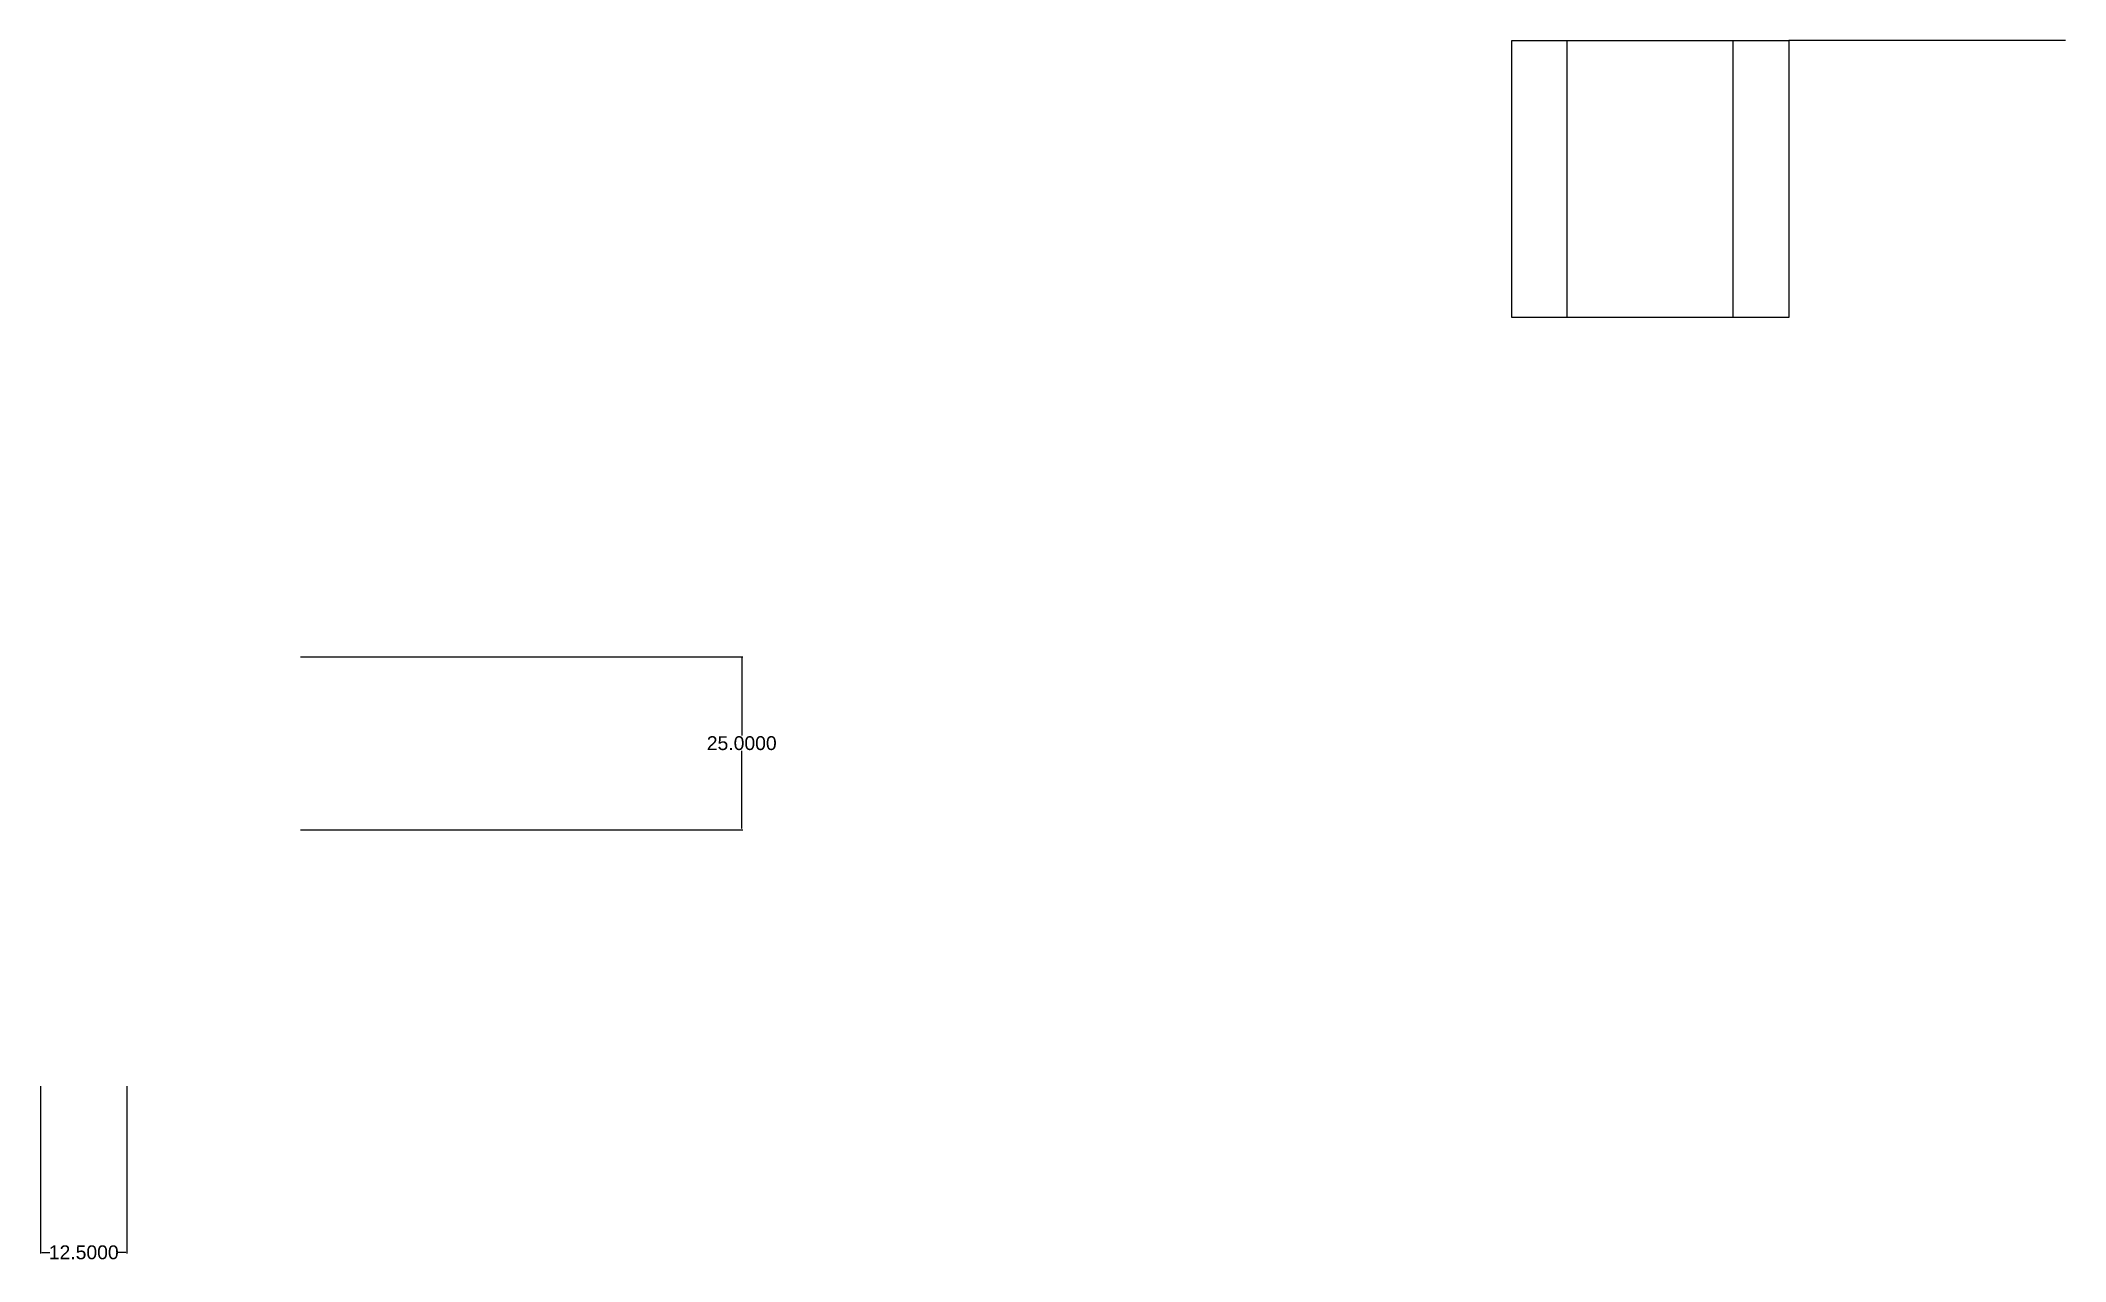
# Model space of a CAD drawing. Header units: inches. Extents: x 179 to 472, y 204 to 380.
import ezdxf

# ---------------------------------------------------------------- set-up
doc = ezdxf.new("R2010")
doc.units = ezdxf.units.IN
doc.header["$MEASUREMENT"] = 0
doc.styles.get("Standard").update_dxf_attribs({"font": 'arial.ttf'})
doc.dimstyles.get("Standard").update_dxf_attribs({"dimtxt": 2, "dimasz": 0.18, "dimexe": 0.18, "dimexo": 0.0625, "dimgap": 0.09, "dimtad": 0, "dimtih": 1, "dimtoh": 1, "dimdec": 4, "dimzin": 0, "dimdsep": 46, "dimtxsty": 'Standard', "dimcen": 0.09, "dimadec": 0, "dimazin": 0, "dimtfac": 1, "dimtdec": 4, "dimtofl": 0, "dimtmove": 0, "dimatfit": 3, "dimfxl": 1, "dimtolj": 1, "dimtzin": 0, "dimarcsym": 0})

# ---------------------------------------------------------------- blocks, each defined once
blk = doc.blocks.new('*D1')
at = {"color": 0, "lineweight": -2, "transparency": 16777216}
for p, q in [((216.96, 290.98), (280.9, 290.98)), ((280.72, 290.8), (280.72, 279.59)), ((280.72, 266.16), (280.72, 277.37)), ((216.96, 265.98), (280.9, 265.98))]:
    blk.add_line(p, q, dxfattribs=at)
at = {"color": 0, "transparency": 16777216}
for points in [[(280.69, 290.8), (280.75, 290.8), (280.72, 290.98)], [(280.69, 266.16), (280.75, 266.16), (280.72, 265.98)]]:
    blk.add_solid(points, dxfattribs=at)
at = {"layer": 'Defpoints', "color": 0, "transparency": 16777216}
for p in [(216.89, 290.98), (280.72, 290.98), (216.89, 265.98)]:
    blk.add_point(p, dxfattribs=at)
at = {"color": 0, "transparency": 16777216, "insert": (280.72, 278.48), "char_height": 2, "attachment_point": 5}
blk.add_mtext('\\A1;25.0000', dxfattribs=at)
blk = doc.blocks.new('*D2')
at = {"color": 0, "lineweight": -2, "transparency": 16777216}
for p, q in [((179.39, 228.92), (179.39, 204.74)), ((191.89, 228.92), (191.89, 204.74)), ((179.57, 204.92), (180.72, 204.92)), ((191.71, 204.92), (190.57, 204.92))]:
    blk.add_line(p, q, dxfattribs=at)
at = {"color": 0, "transparency": 16777216}
for points in [[(179.57, 204.95), (179.57, 204.89), (179.39, 204.92)], [(191.71, 204.95), (191.71, 204.89), (191.89, 204.92)]]:
    blk.add_solid(points, dxfattribs=at)
at = {"layer": 'Defpoints', "color": 0, "transparency": 16777216}
for p in [(179.39, 228.98, -12), (191.89, 228.98), (179.39, 204.92)]:
    blk.add_point(p, dxfattribs=at)
at = {"color": 0, "transparency": 16777216, "insert": (185.64, 204.92), "char_height": 2, "attachment_point": 5}
blk.add_mtext('\\A1;12.5000', dxfattribs=at)

msp = doc.modelspace()

# ---------------------------------------------------------------- linework, layer by layer
for p, q in [((400, 340, 44), (400, 380, 44)), ((424, 340, 44), (424, 380, 44)), ((472, 380, 16), (432, 380, 16)), ((432, 380, 16), (432, 380, 44))]:
    msp.add_line(p, q)
at = {"extrusion": (0, -1, 0)}
for p, q in [((472, 380, 16), (432, 380, 16)), ((432, 380, 16), (432, 380, 44))]:
    msp.add_line(p, q, dxfattribs=at)
at = {"elevation": 16}
msp.add_lwpolyline([(392, 380), (432, 380), (432, 340), (392, 340)], close=True, dxfattribs=at)

# ---------------------------------------------------------------- dimensions: what is measured, and where the dimension line sits
dim = msp.add_linear_dim(base=(280.7222, 290.98234), p1=(216.89495, 265.98234), p2=(216.89495, 290.98234), angle=90, dimstyle='Standard')
dim.commit()
dim.dimension.update_dxf_attribs({"geometry": '*D1', "text_midpoint": (280.7222, 278.48234)})
dim = msp.add_linear_dim(base=(179.39495, 204.91857), p1=(191.89495, 228.98234), p2=(179.39495, 228.98234, -12), dimstyle='Standard')
dim.commit()
dim.dimension.update_dxf_attribs({"geometry": '*D2', "text_midpoint": (185.64495, 204.91857)})

doc.saveas('drawing.dxf')
